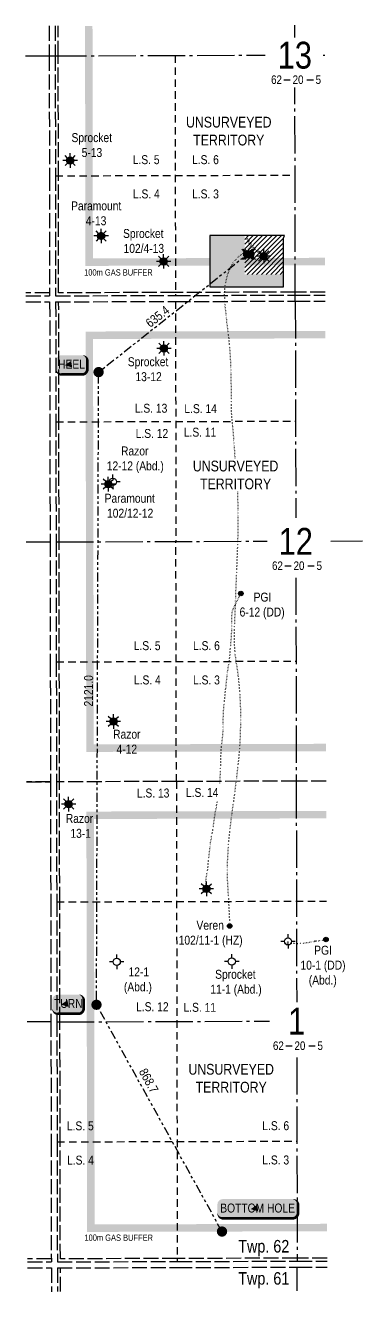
# Model space of a CAD drawing. Extents: x 504328 to 524869, y 6014084 to 6025549.
# Drawn here: x 515158 to 516287, y 6014084 to 6018327 of the extents above; entities that cross this region are included whole.
import ezdxf
from ezdxf.enums import TextEntityAlignment as Align

# ---------------------------------------------------------------- set-up
doc = ezdxf.new("R2010")
doc.units = 0
doc.header["$LTSCALE"] = 5
for name, pattern in [('foc-DOT', [1, 0.2, -0.8]), ('foc-DRILLPATH', [14.75, 6, -1.75, 1.75, -1.75, 1.75, -1.75]), ('foc-LSD', [8, 5, -3]), ('foc-QUARTERLINE', [33, 25, -3, 2, -3]), ('foc-UNSURVEYED', [12.5, 10, -2.5])]:
    doc.linetypes.add(name, pattern=pattern)
for name, color, linetype in [('10', 1, 'Continuous'), ('9', 3, 'Continuous'), ('AS-DRILL', 8, 'foc-DOT'), ('AS-DRILL-T', 8, 'Continuous'), ('AS-TARGET-GAS', 182, 'Continuous'), ('AS-TARGET-GAS-H', 181, 'Continuous'), ('C-WS-S', 8, 'Continuous'), ('CG-NOTES', 7, 'Continuous'), ('D-TXT', 6, 'Continuous'), ('F-WS-S', 8, 'Continuous'), ('L-BD', 7, 'Continuous'), ('L-MON', 1, 'Continuous'), ('L-SECLBL', 7, 'Continuous'), ('L-SECQ', 8, 'foc-QUARTERLINE'), ('L-SECTION-LSD', 7, 'foc-LSD'), ('L-UNS-T', 3, 'Continuous'), ('L-USEC', 7, 'foc-UNSURVEYED'), ('P-PDRILLPATH', 12, 'foc-DRILLPATH'), ('P-PROPOSED', 10, 'Continuous'), ('P-PROPOSED-EXISTING-H', 59, 'Continuous'), ('P-PROPOSED-H', 21, 'Continuous')]:
    doc.layers.add(name, color=color, linetype=linetype)
doc.layers.add('L-MON1', color=7, linetype='Continuous', lineweight=30, true_color=0x000000)
doc.styles.add('100L', font='ARIALN.TTF', dxfattribs={"height": 11})
doc.styles.add('80', font='ARIALN.TTF', dxfattribs={"height": 10})
doc.styles.add('80L', font='ARIALN.TTF', dxfattribs={"height": 10})
doc.styles.add('SIMPLEX', font='ARIALN.TTF')

# ---------------------------------------------------------------- blocks, each defined once
blk = doc.blocks.new('L-SECLBL')
at = {"layer": '9', "color": 7}
for p, q in [((-5.1, -27.8), (-12.3, -27.8)), ((20.7, -27.8), (13.5, -27.8))]:
    blk.add_line(p, q, dxfattribs=at)
at = {"layer": '10', "color": 2, "style": 'SIMPLEX'}
blk.add_attdef('SEC', text='', height=30, dxfattribs=at).set_placement((0, 0), align=Align.MIDDLE)
at = {"layer": '10', "color": 5, "style": '80L'}
blk.add_attdef('TWP', text='', height=9.5, dxfattribs=at).set_placement((-14.4, -27.4), align=Align.MIDDLE_RIGHT)
blk.add_attdef('RGE', text='', height=9.5, dxfattribs=at).set_placement((3.6, -27.4), align=Align.MIDDLE_CENTER)
blk.add_attdef('MER', text='', height=9.5, dxfattribs=at).set_placement((23.2, -27.4), align=Align.MIDDLE_LEFT)
blk = doc.blocks.new('GAS')
h = blk.add_hatch(color=255)
h.dxf.hatch_style = 1
edge = h.paths.add_edge_path()
edge.add_arc((0, 0), 0.9, 0, 360)
for p, q in [((-0.81, 0), (-1.62, 0)), ((-0.57, 0.57), (-1.14, 1.14)), ((0, 0.81), (0, 1.62)), ((0.57, 0.57), (1.14, 1.14)), ((1.62, 0), (0.81, 0)), ((-0.57, -0.57), (-1.14, -1.14)), ((0, -0.81), (0, -1.62)), ((1.14, -1.14), (0.57, -0.57))]:
    blk.add_line(p, q)
blk.add_circle((0, 0), 0.8)
blk = doc.blocks.new('BH-Existing')
at = {"layer": 'AS-DRILL-T'}
h = blk.add_hatch(color=256, dxfattribs=at)
h.dxf.hatch_style = 1
edge = h.paths.add_edge_path()
edge.add_arc((0, 0), 0.5, 0, 360)
blk.add_circle((0, 0), 0.5, dxfattribs=at)
blk = doc.blocks.new('GABD')
for p, q in [((-0.81, 0), (-1.62, 0)), ((0, 0.81), (0, 1.62)), ((1.62, 0), (0.81, 0)), ((0, -0.81), (0, -1.62))]:
    blk.add_line(p, q)
blk.add_circle((0, 0), 0.8)
blk = doc.blocks.new('WC')
at = {"layer": 'L-MON'}
h = blk.add_hatch(color=255, dxfattribs=at)
h.dxf.hatch_style = 1
edge = h.paths.add_edge_path()
edge.add_arc((0, 0), 0.9, 0, 360)
at = {"layer": 'L-MON', "color": 240, "flags": 128}
for points in [[(-0.62, 0.5), (-1.23, 1.12)], [(0.52, 0.61), (1.13, 1.21)], [(-1.18, -1.18), (-0.56, -0.57)], [(1.16, -1.18), (0.56, -0.57)]]:
    blk.add_lwpolyline(points, dxfattribs=at)
at = {"layer": 'L-MON', "color": 240}
for radius in [0.8, 0.373]:
    blk.add_circle((0, 0), radius, dxfattribs=at)
blk = doc.blocks.new('plbh')
at = {"layer": 'L-MON'}
h = blk.add_hatch(color=255, dxfattribs=at)
h.dxf.hatch_style = 1
edge = h.paths.add_edge_path()
edge.add_arc((0, 0), 1.16, 0, 360)
h = blk.add_hatch(color=256, dxfattribs=at)
h.dxf.hatch_style = 1
h.paths.add_polyline_path([(-0.96, 0, 1), (0.96, 0, 1)])
h.paths.add_polyline_path([(0.91, 0, -1), (-0.91, 0, -1)], flags=16)
h.paths.add_polyline_path([(0.45, 0, -1), (-0.45, 0, -1)], flags=0)
h = blk.add_hatch(color=256, dxfattribs=at)
h.dxf.hatch_style = 1
h.paths.add_polyline_path([(-0.45, 0, 1), (0.45, 0, 1)])
h.paths.add_polyline_path([(0.4, 0, -1), (-0.4, 0, -1)], flags=16)
at = {"layer": 'L-MON', "color": 240}
for radius in [0.96, 0.91, 0.45, 0.4]:
    blk.add_circle((0, 0), radius, dxfattribs=at)
blk = doc.blocks.new('*U579')
h = blk.add_hatch(color=255)
edge = h.paths.add_edge_path()
edge.add_line((-11.5, -11.5), (11.5, -11.5))
edge.add_arc((11.5, -5.5), 6, 270, 360)
edge.add_line((17.5, -5.5), (17.5, 4))
edge.add_arc((11.5, 4), 6, 0, 90)
edge.add_line((11.5, 10), (-11.5, 10))
edge.add_arc((-11.5, 4), 6, 90, 180)
edge.add_line((-17.5, 4), (-17.5, -5.5))
edge.add_arc((-11.5, -5.5), 6, 180, 270)
at = {"color": 14, "flags": 128}
blk.add_lwpolyline([(-11.5, -11.5, 3, 3, 0), (11.5, -11.5, 3, 3, 0.414214), (17.5, -5.5, 3, 3, 0), (17.5, 4, 3, 0, 0.414214), (11.5, 10, 0, 0, 0), (-11.5, 10, 0, 0, 0.414214), (-17.5, 4, 0, 0, 0), (-17.5, -5.5, 0, 3, 0.414214)], format="xyseb", close=True, dxfattribs=at)
blk.add_lwpolyline([(-7.8, -1.2, 0, 7.5, 0), (0, 0, 0, 0, 0)], format="xyseb", dxfattribs=at)
at = {"color": 14, "style": '80'}
blk.add_attdef('ENTER_TEXT_001', (-26.8, -4.9), '', height=10, dxfattribs=at)
blk = doc.blocks.new('*U580')
h = blk.add_hatch(color=255)
edge = h.paths.add_edge_path()
edge.add_line((-39, -11.5), (39, -11.5))
edge.add_arc((39, -5.5), 6, 270, 360)
edge.add_line((45, -5.5), (45, 4))
edge.add_arc((39, 4), 6, 0, 90)
edge.add_line((39, 10), (-39, 10))
edge.add_arc((-39, 4), 6, 90, 180)
edge.add_line((-45, 4), (-45, -5.5))
edge.add_arc((-39, -5.5), 6, 180, 270)
at = {"color": 14, "flags": 128}
blk.add_lwpolyline([(-39, -11.5, 3, 3, 0), (39, -11.5, 3, 3, 0.414214), (45, -5.5, 3, 3, 0), (45, 4, 3, 0, 0.414214), (39, 10, 0, 0, 0), (-39, 10, 0, 0, 0.414214), (-45, 4, 0, 0, 0), (-45, -5.5, 0, 3, 0.414214)], format="xyseb", close=True, dxfattribs=at)
blk.add_lwpolyline([(-7.8, -1.2, 0, 7.5, 0), (0, 0, 0, 0, 0)], format="xyseb", dxfattribs=at)
at = {"color": 14, "style": '80'}
blk.add_attdef('ENTER_TEXT_001', (-26.8, -4.9), '', height=10, dxfattribs=at)

msp = doc.modelspace()

# ---------------------------------------------------------------- hatches: boundary and pattern name
at = {"layer": 'AS-TARGET-GAS-H'}
h = msp.add_hatch(color=256, dxfattribs=at)
h.dxf.hatch_style = 1
h.paths.add_polyline_path([(516161.027, 6017523.501), (516160.978, 6017548.488), (515383.881, 6017546.379), (515382.507, 6018325.43), (515357.52, 6018325.386), (515358.939, 6017521.325)])
h = msp.add_hatch(color=256, dxfattribs=at)
h.dxf.hatch_style = 1
h.paths.add_polyline_path([(516164.136, 6015920.023), (515386.756, 6015917.919), (515384.358, 6017276.407), (516161.502, 6017278.516), (516161.453, 6017303.502), (515359.327, 6017301.325), (515361.813, 6015892.865), (516164.185, 6015895.037)])
h = msp.add_hatch(color=256, dxfattribs=at)
h.dxf.hatch_style = 1
h.paths.add_polyline_path([(516167.255, 6014311.645), (515389.598, 6014309.548), (515387.197, 6015668.036), (516164.621, 6015670.149), (516164.572, 6015695.136), (515362.166, 6015692.955), (515364.655, 6014284.494), (516167.303, 6014286.659)])
at = {"layer": 'P-PROPOSED-EXISTING-H'}
h = msp.add_hatch(dxfattribs=at)
h.set_pattern_fill('ANSI31', color=256, scale=3.498129, style=0)
h.set_pattern_definition([(45, (5223.478, -3200.219), (-7.85352313, 7.85352313), [])])
h.paths.add_polyline_path([(516022.029, 6017613.849), (516024.984, 6017622.936), (515892.049, 6017622.844), (515892.134, 6017492.919), (516022.035, 6017493.003)])
at = {"layer": 'P-PROPOSED-H'}
h = msp.add_hatch(color=256, dxfattribs=at)
h.dxf.hatch_style = 1
h.paths.add_polyline_path([(515892.049, 6017622.844), (515774.735, 6017622.763), (515774.847, 6017451.206), (516022.036, 6017451.376), (516022.035, 6017493.003), (515892.134, 6017492.919)])

# ---------------------------------------------------------------- linework, layer by layer
at = {"layer": 'AS-DRILL', "flags": 128}
for points in [[(515955.436, 6017554.264), (515955.436, 6017554.264), (515955.506, 6017554.194), (515955.576, 6017554.164), (515955.857, 6017553.995), (515956.057, 6017553.705), (515956.198, 6017553.465), (515956.358, 6017553.256), (515956.529, 6017553.046), (515956.599, 6017552.886), (515956.699, 6017552.616), (515956.79, 6017552.386), (515956.95, 6017552.107), (515957.181, 6017551.757), (515957.402, 6017551.358), (515957.613, 6017550.948), (515957.853, 6017550.539), (515958.144, 6017550.079), (515958.435, 6017549.58), (515958.766, 6017549.11), (515959.117, 6017548.681), (515959.628, 6017548.072), (515959.078, 6017548.171), (515957.926, 6017549.009), (515956.354, 6017550.386), (515954.741, 6017551.782), (515953.168, 6017553.199), (515951.596, 6017554.507), (515950.054, 6017555.724), (515948.531, 6017556.881), (515946.979, 6017558.058), (515945.417, 6017559.355), (515943.874, 6017560.742), (515942.301, 6017562.189), (515940.638, 6017563.606), (515939.006, 6017564.852), (515937.484, 6017565.989), (515936.212, 6017567.057), (515935.08, 6017568.115), (515934.118, 6017568.913), (515933.337, 6017569.652), (515932.455, 6017570.6), (515931.503, 6017571.658), (515930.601, 6017572.706), (515929.739, 6017573.725), (515929.007, 6017574.653), (515928.396, 6017575.462), (515927.734, 6017576.231), (515926.993, 6017577.109), (515926.301, 6017578.058), (515925.719, 6017578.847), (515925.158, 6017579.546), (515924.347, 6017580.334), (515923.295, 6017581.162), (515922.334, 6017581.881), (515921.482, 6017582.519), (515920.701, 6017583.197), (515920.18, 6017583.826), (515919.679, 6017584.395), (515919.058, 6017584.954), (515918.377, 6017585.603), (515917.665, 6017586.512), (515916.873, 6017587.48), (515916.192, 6017588.189), (515915.63, 6017588.888), (515914.989, 6017589.707), (515914.187, 6017590.555), (515913.276, 6017591.293), (515912.325, 6017591.921), (515911.323, 6017592.489), (515910.272, 6017593.017), (515909.522, 6017593.456), (515908.84, 6017594.015), (515907.959, 6017594.823), (515907.107, 6017596.011), (515905.341, 6017599.248), (515904.427, 6017601.006), (515903.584, 6017602.725), (515902.781, 6017604.503), (515901.947, 6017606.462), (515901.123, 6017608.29), (515900.36, 6017609.869), (515899.728, 6017611.297), (515898.973, 6017613.716), (515898.831, 6017614.516), (515898.78, 6017615.136), (515898.779, 6017615.745), (515899.018, 6017616.046), (515899.88, 6017615.368), (515901.664, 6017613.311), (515904.2, 6017609.936), (515907.059, 6017605.551), (515909.678, 6017600.556), (515911.548, 6017595.28), (515912.038, 6017590.151), (515910.318, 6017584.997), (515906.257, 6017580), (515900.147, 6017574.918), (515892.708, 6017569.034), (515889.214, 6017566.067), (515885.24, 6017562.739), (515883.952, 6017561.687), (515874.907, 6017554.249), (515865.642, 6017546.042), (515855.363, 6017534.972), (515845.722, 6017520.183), (515837.975, 6017502.528), (515833.242, 6017488.619), (515830.56, 6017478.984), (515827.426, 6017465.388), (515825.349, 6017453.384), (515823.973, 6017440.961), (515823.369, 6017427.27), (515824.55, 6017400.582), (515825.448, 6017391.284), (515825.693, 6017388.854), (515828.362, 6017362.989), (515831.276, 6017334.904), (515832.324, 6017325.416), (515833.533, 6017315.499), (515834.639, 6017307.021), (515838.293, 6017278.598), (515841.028, 6017249.723), (515842.953, 6017220.736), (515844.488, 6017192.419), (515845.553, 6017163.491), (515846.271, 6017106.612), (515846.136, 6017078.191), (515846.26, 6017049.981), (515847.456, 6017020.494), (515850.05, 6016992.148), (515852.984, 6016963.724), (515855.178, 6016935.428), (515857.002, 6016907.151), (515858.915, 6016879.485), (515861.018, 6016851.649), (515863.586, 6016821.473), (515865.851, 6016792.827), (515867.284, 6016764.68), (515868.269, 6016736.022), (515869.043, 6016708.013), (515869.416, 6016680.044), (515869.182, 6016650.603), (515868.688, 6016621.192), (515867.913, 6016592.56), (515866.797, 6016564.398), (515865.682, 6016535.646), (515864.646, 6016507.133), (515863.529, 6016479.621), (515862.275, 6016450.168), (515861.19, 6016421.536), (515860.334, 6016393.104), (515859.288, 6016365.042), (515857.834, 6016335.599), (515856.738, 6016307.347), (515856.383, 6016278.346), (515857.108, 6016249.797), (515859.081, 6016221.831), (515862.986, 6016192.978), (515867.53, 6016164.637), (515871.114, 6016136.614), (515873.638, 6016108.028), (515875.603, 6016079.392), (515877.128, 6016050.785), (515877.801, 6016022.646), (515877.677, 6015993.505), (515877.131, 6015965.044), (515876.126, 6015936.372), (515874.529, 6015908.469), (515872.284, 6015880.014), (515869.529, 6015851.099), (515866.363, 6015822.833), (515862.747, 6015794.415), (515859.251, 6015766.029), (515855.566, 6015737.461), (515851.58, 6015709.074), (515847.785, 6015680.566), (515844.328, 6015652.489), (515840.961, 6015624.813), (515838.066, 6015595.927), (515835.961, 6015567.183), (515834.235, 6015539.179), (515833.028, 6015511.267), (515832.883, 6015482.626), (515834.1, 6015452.788), (515835.854, 6015424.392), (515837.568, 6015395.835), (515840.641, 6015331.88), (515841.563, 6015309.562)], [(515763.708, 6015434.12), (515763.708, 6015434.12), (515763.698, 6015434.19), (515763.538, 6015434.279), (515763.229, 6015434.039), (515763.019, 6015433.819), (515762.819, 6015433.678), (515762.619, 6015433.588), (515762.34, 6015433.487), (515762, 6015433.406), (515761.67, 6015433.316), (515761.43, 6015433.256), (515761.16, 6015433.215), (515761.04, 6015433.205), (515760.87, 6015433.194), (515760.71, 6015433.234), (515760.59, 6015433.424), (515760.499, 6015433.844), (515760.438, 6015434.524), (515760.426, 6015435.424), (515760.474, 6015436.544), (515760.582, 6015437.834), (515760.759, 6015439.254), (515761.143, 6015442.535), (515761.435, 6015446.456), (515761.627, 6015451.016), (515761.857, 6015456.256), (515762.266, 6015462.137), (515762.964, 6015468.528), (515763.961, 6015475.5), (515765.217, 6015483.123), (515766.752, 6015491.306), (515768.156, 6015499.808), (515769.209, 6015509.06), (515770.031, 6015518.692), (515770.862, 6015528.474), (515771.914, 6015538.486), (515773.185, 6015548.688), (515774.446, 6015558.881), (515775.637, 6015569.033), (515776.778, 6015579.175), (515777.338, 6015584.126), (515777.889, 6015588.987), (515779.182, 6015598.51), (515780.825, 6015607.513), (515782.538, 6015616.366), (515784.251, 6015625.459), (515785.824, 6015634.692), (515787.157, 6015643.775), (515788.36, 6015652.877), (515789.543, 6015662.21), (515790.805, 6015671.442), (515792.228, 6015680.765), (515793.72, 6015690.338), (515795.392, 6015700.181), (515797.294, 6015709.744), (515799.127, 6015719.028), (515800.81, 6015728.101), (515802.513, 6015737.154), (515804.106, 6015746.187), (515805.449, 6015755.35), (515806.572, 6015764.592), (515807.584, 6015773.934), (515808.457, 6015783.146), (515809.191, 6015791.887), (515809.764, 6015800.678), (515810.158, 6015809.379), (515810.462, 6015817.84), (515810.687, 6015826), (515810.981, 6015834.501), (515811.384, 6015843.572), (515811.727, 6015852.642), (515811.859, 6015862.213), (515811.92, 6015872.383), (515812.371, 6015882.654), (515813.062, 6015892.875), (515813.763, 6015903.116), (515814.793, 6015913.678), (515816.063, 6015924.631), (515817.213, 6015935.303), (515818.164, 6015945.575), (515818.965, 6015955.566), (515819.677, 6015965.158), (515820.16, 6015974.409), (515820.393, 6015983.499), (515820.387, 6015992.259), (515820.359, 6016001.649), (515820.44, 6016011.62), (515820.772, 6016021.6), (515821.343, 6016031.591), (515822.054, 6016041.703), (515822.896, 6016051.724), (515823.938, 6016061.406), (515825.05, 6016070.839), (515825.902, 6016080.18), (515826.725, 6016089.492), (515827.798, 6016098.714), (515829, 6016108.086), (515830.022, 6016117.708), (515830.954, 6016127.7), (515832.125, 6016137.972), (515833.365, 6016148.485), (515834.565, 6016159.207), (515836.065, 6016169.92), (515837.926, 6016180.263), (515839.648, 6016189.977), (515840.791, 6016198.869), (515841.595, 6016207.57), (515842.398, 6016216.432), (515843.141, 6016225.403), (515843.764, 6016234.655), (515844.487, 6016243.786), (515845.26, 6016252.828), (515846.163, 6016261.929), (515847.036, 6016270.981), (515847.649, 6016280.112), (515848.142, 6016289.223), (515848.676, 6016297.974), (515849.13, 6016306.615), (515849.324, 6016315.025), (515849.238, 6016323.425), (515848.973, 6016331.805), (515848.788, 6016339.915), (515848.983, 6016348.065), (515849.757, 6016356.567), (515851.451, 6016364.91), (515853.947, 6016372.525), (515856.824, 6016379.45), (515859.652, 6016385.565), (515861.177, 6016388.718), (515862.761, 6016391.791), (515864.295, 6016394.744), (515865.72, 6016397.537), (515867.125, 6016400.279), (515868.51, 6016403.022), (515869.925, 6016405.775), (515871.28, 6016408.487), (515872.027, 6016409.969), (515873.362, 6016412.621), (515874.408, 6016414.733), (515874.677, 6016415.284), (515876.012, 6016417.956), (515876.51, 6016418.917), (515878.921, 6016423.612)], [(516036.925, 6015257.947), (516036.925, 6015257.947), (516036.845, 6015257.647), (516036.218, 6015256.116), (516035.223, 6015253.674), (516033.627, 6015251.661), (516031.247, 6015251.266), (516030.167, 6015251.274), (516030.097, 6015251.274), (516029.977, 6015251.284), (516029.877, 6015251.254), (516029.948, 6015251.224), (516030.238, 6015251.215), (516030.927, 6015251.286), (516031.997, 6015251.498), (516033.206, 6015251.77), (516034.446, 6015252.053), (516035.715, 6015252.305), (516037.065, 6015252.488), (516038.525, 6015252.59), (516040.115, 6015252.624), (516041.835, 6015252.617), (516043.615, 6015252.57), (516045.585, 6015252.484), (516047.235, 6015252.387), (516049.126, 6015252.231), (516051.126, 6015252.055), (516053.226, 6015251.879), (516055.506, 6015251.723), (516058.007, 6015251.548), (516060.637, 6015251.323), (516063.378, 6015251.109), (516066.318, 6015250.984), (516069.318, 6015251.02), (516072.378, 6015251.156), (516075.527, 6015251.332), (516078.797, 6015251.478), (516082.087, 6015251.685), (516086.266, 6015252.033), (516089.655, 6015252.39), (516093.144, 6015252.886), (516096.783, 6015253.453), (516104.351, 6015254.698), (516108.389, 6015255.426), (516112.498, 6015256.174), (516116.726, 6015256.912), (516121.075, 6015257.57), (516125.564, 6015258.129), (516129.953, 6015258.637), (516124.622, 6015259.167), (516139.211, 6015259.785), (516143.599, 6015260.484), (516147.798, 6015261.202), (516151.157, 6015261.789), (516154.696, 6015262.435), (516164.112, 6015264.194)]]:
    msp.add_lwpolyline(points, dxfattribs=at)
at = {"layer": 'L-MON1', "color": 1}
for centre in [(515895.515, 6017560.071), (515900.435, 6017560.072), (515905.355, 6017560.072), (515910.275, 6017560.073)]:
    msp.add_circle(centre, 0.858, dxfattribs=at)
at = {"layer": 'L-SECQ', "flags": 128}
for points in [[(516059.601, 6018286.077), (516059.521, 6018327.397)], [(515157.803, 6018225.144), (515237.643, 6018225.228)], [(515237.643, 6018225.228), (515960.713, 6018227.191)], [(516154.411, 6018227.717), (516159.661, 6018227.732)], [(516061.312, 6017403.177), (516059.926, 6018118.537)], [(516061.312, 6017403.177), (516062.719, 6016677.261)], [(515160.679, 6016596.555), (515240.519, 6016596.771)], [(515260.625, 6016596.826), (515967.399, 6016598.74)], [(516180.333, 6016599.317), (516286.656, 6016599.605)], [(516063.108, 6016476.644), (516064.43, 6015794.82)], [(516064.43, 6015794.82), (516065.86, 6015054.1)], [(515243.356, 6014988.42), (515163.519, 6014988.337)], [(515263.463, 6014988.455), (515975.47, 6014990.388)], [(516067.745, 6014086.619), (516067.59, 6014166.337)]]:
    msp.add_lwpolyline(points, dxfattribs=at)
at = {"layer": 'L-SECTION-LSD', "flags": 128}
for points in [[(515658.732, 6018226.362), (515660.2, 6017422.196)], [(515258.459, 6017823.17), (516060.486, 6017825.372)], [(515660.254, 6017402.089), (515661.748, 6016597.912)], [(515259.915, 6016998.913), (516062.092, 6017001.088)], [(515663.233, 6015793.734), (515661.748, 6016597.912)], [(515261.335, 6016194.718), (516063.65, 6016196.9)], [(515663.233, 6015793.734), (515666.196, 6014185.362)], [(515262.753, 6015390.542), (516165.158, 6015392.993)], [(515264.174, 6014586.352), (516066.759, 6014588.528)]]:
    msp.add_lwpolyline(points, dxfattribs=at)
at = {"layer": 'L-USEC'}
for p, q in [((515237.467, 6018325.155), (515237.643, 6018225.228)), ((515257.574, 6018325.209), (515257.75, 6018225.263)), ((515267.802, 6018225.309), (515267.626, 6018325.237)), ((515237.643, 6018225.228), (515238.353, 6017823.135)), ((515257.75, 6018225.263), (515258.459, 6017823.17)), ((515268.512, 6017823.216), (515267.802, 6018225.309)), ((515238.353, 6017823.135), (515239.062, 6017421.052)), ((515258.459, 6017823.17), (515259.169, 6017421.107)), ((515269.204, 6017431.186), (515268.512, 6017823.216)), ((515239.045, 6017431.104), (515159.206, 6017431.021)), ((515660.198, 6017432.247), (515269.204, 6017431.186)), ((516061.254, 6017433.336), (515660.198, 6017432.247)), ((516161.201, 6017433.607), (516061.254, 6017433.336)), ((515159.223, 6017420.969), (515239.062, 6017421.052)), ((515159.259, 6017400.862), (515239.098, 6017400.945)), ((515239.098, 6017400.945), (515239.808, 6016998.858)), ((515259.169, 6017421.107), (515660.2, 6017422.196)), ((515259.204, 6017401.001), (515660.254, 6017402.089)), ((515259.204, 6017401.001), (515259.915, 6016998.894)), ((515269.968, 6016998.94), (515269.256, 6017401.028)), ((515660.2, 6017422.196), (516061.273, 6017423.283)), ((515660.254, 6017402.089), (516061.312, 6017403.177)), ((516061.258, 6017423.283), (516161.22, 6017423.554)), ((516061.312, 6017403.177), (516161.259, 6017403.448)), ((515239.808, 6016998.858), (515240.519, 6016596.77)), ((515259.915, 6016998.894), (515260.625, 6016596.806)), ((515270.678, 6016596.853), (515269.968, 6016998.94)), ((515240.519, 6016596.77), (515241.229, 6016194.682)), ((515260.625, 6016596.806), (515261.335, 6016194.718)), ((515271.387, 6016194.765), (515270.678, 6016596.853)), ((515241.229, 6016194.682), (515241.937, 6015792.594)), ((515261.335, 6016194.718), (515262.044, 6015792.629)), ((515272.096, 6015792.675), (515271.387, 6016194.765)), ((515241.937, 6015792.594), (515162.099, 6015792.511)), ((515162.099, 6015792.511), (515241.937, 6015792.594)), ((515241.937, 6015792.594), (515242.647, 6015390.506)), ((515663.233, 6015793.734), (515262.043, 6015792.648)), ((515262.044, 6015792.629), (515262.753, 6015390.542)), ((515272.806, 6015390.59), (515272.096, 6015792.675)), ((516064.43, 6015794.82), (515663.233, 6015793.734)), ((516164.378, 6015795.091), (516064.43, 6015794.82)), ((515242.647, 6015390.506), (515243.356, 6014988.42)), ((515262.753, 6015390.542), (515263.463, 6014988.455)), ((515273.515, 6014988.501), (515272.806, 6015390.59)), ((515243.356, 6014988.42), (515244.068, 6014586.317)), ((515263.463, 6014988.455), (515264.174, 6014586.352)), ((515274.227, 6014586.398), (515273.515, 6014988.501)), ((515244.068, 6014586.317), (515244.78, 6014184.224)), ((515264.174, 6014586.352), (515264.886, 6014184.278)), ((515274.921, 6014194.357), (515274.227, 6014586.398)), ((515244.762, 6014194.277), (515164.921, 6014194.196)), ((515164.949, 6014184.143), (515244.78, 6014184.224)), ((515165.003, 6014164.037), (515244.815, 6014164.118)), ((515244.815, 6014164.118), (515244.956, 6014084.274)), ((515264.886, 6014184.278), (515666.196, 6014185.362)), ((515264.921, 6014164.172), (515666.25, 6014165.255)), ((515264.921, 6014164.172), (515265.062, 6014084.332)), ((515666.194, 6014195.414), (515274.921, 6014194.357)), ((515275.115, 6014084.36), (515274.973, 6014164.199)), ((516067.531, 6014196.495), (515666.194, 6014195.414)), ((515666.196, 6014185.362), (516067.536, 6014186.443)), ((515666.25, 6014165.255), (516067.59, 6014166.337)), ((516167.478, 6014196.765), (516067.531, 6014196.495)), ((516067.536, 6014186.443), (516167.497, 6014186.712)), ((516067.59, 6014166.337), (516167.536, 6014166.606))]:
    msp.add_line(p, q, dxfattribs=at)
at = {"layer": 'P-PDRILLPATH', "flags": 128}
msp.add_lwpolyline([(515815.934, 6014285.722), (515395.937, 6015045.629), (515402.94, 6017165.444), (515900.529, 6017560.084)], dxfattribs=at)
at = {"layer": 'P-PROPOSED', "flags": 128}
msp.add_lwpolyline([(516024.977, 6017622.936), (515774.735, 6017622.763), (515774.847, 6017451.206), (516022.036, 6017451.376), (516022.035, 6017493.003), (516022.029, 6017613.849), (516024.977, 6017622.936)], dxfattribs=at)

# ---------------------------------------------------------------- block references
at = {"layer": 'AS-DRILL-T', "xscale": 14.99198054999998, "yscale": 14.99198054999998, "zscale": 14.99198054999998}
for p in [(515878.921, 6016423.612), (515841.563, 6015309.562), (516164.112, 6015264.194)]:
    msp.add_blockref('BH-Existing', p, dxfattribs=at)
at = {"layer": 'C-WS-S', "color": 90, "xscale": 14.99198054999998, "yscale": 14.99198054999998, "zscale": 14.99198054999998}
msp.add_blockref('GAS', (515955.436, 6017554.264), dxfattribs=at)
at = {"layer": 'CG-NOTES'}
ref = msp.add_blockref('*U579', (515312.934, 6017191.968), dxfattribs=dict(at, xscale=2.998396109999996, yscale=2.998396109999996, zscale=2.998396109999996))
ref.add_attrib('ENTER_TEXT_001', 'HEEL', (515267.406, 6017176.976), dxfattribs={"layer": '0', "color": 14, "height": 29.984, "style": '80'})
ref = msp.add_blockref('*U579', (515300.56, 6015049.744), dxfattribs=dict(at, xscale=2.998396109999996, yscale=2.998396109999996, zscale=2.998396109999996))
ref.add_attrib('ENTER_TEXT_001', 'TURN', (515253.887, 6015035.007), dxfattribs={"layer": '0', "color": 14, "height": 29.984, "style": '80'})
ref = msp.add_blockref('*U580', (515935.482, 6014364.508), dxfattribs=dict(at, xscale=2.998396109999996, yscale=2.998396109999996, zscale=2.998396109999996))
ref.add_attrib('ENTER_TEXT_001', 'BOTTOM HOLE', (515810.116, 6014349.505), dxfattribs={"layer": '0', "color": 14, "height": 29.98396, "style": '80'})
at = {"layer": 'F-WS-S', "xscale": 14.99198054999998, "yscale": 14.99198054999998, "zscale": 14.99198054999998}
for name, p in [('GAS', (515307.643, 6017874.298)), ('GAS', (515411.349, 6017621.52)), ('GAS', (515620.582, 6017536.368)), ('GABD', (515450.669, 6016797.796)), ('GABD', (516036.925, 6015257.947)), ('GABD', (515463.64, 6015189.557)), ('GABD', (515848.625, 6015190.604))]:
    msp.add_blockref(name, p, dxfattribs=at)
at = {"layer": 'F-WS-S', "color": 90, "linetype": 'Continuous', "xscale": 14.99198054999998, "yscale": 14.99198054999998, "zscale": 14.99198054999998}
for p in [(515621.702, 6017244.959), (515435.473, 6016789.869), (515452.373, 6015994.669), (515302.561, 6015718.011), (515763.698, 6015434.19)]:
    msp.add_blockref('GAS', p, dxfattribs=at)
at = {"layer": 'L-MON', "color": 90, "xscale": 14.99198054999998, "yscale": 14.99198054999998, "zscale": 14.99198054999998}
for p in [(515900.529, 6017560.084), (515905.446, 6017560.087), (515910.364, 6017560.09)]:
    msp.add_blockref('WC', p, dxfattribs=at)
at = {"layer": 'L-MON', "xscale": 14.99198054999998, "yscale": 14.99198054999998, "zscale": 14.99198054999998}
for p in [(515402.94, 6017165.444), (515395.937, 6015045.629), (515815.934, 6014285.722)]:
    msp.add_blockref('plbh', p, dxfattribs=at)
at = {"layer": 'L-SECLBL', "xscale": 2.998396109999996, "yscale": 2.998396109999996, "zscale": 2.998396109999996}
for p, values in [((516059.715, 6018227.46), {'SEC': '13', 'TWP': '62', 'RGE': '20', 'MER': '5'}), ((516062.871, 6016598.999), {'SEC': '12', 'TWP': '62', 'RGE': '20', 'MER': '5'}), ((516065.983, 6014990.633), {'SEC': '1', 'TWP': '62', 'RGE': '20', 'MER': '5'})]:
    msp.add_blockref('L-SECLBL', p, dxfattribs=at).add_auto_attribs(values)

# ---------------------------------------------------------------- texts
at = {"layer": 'AS-DRILL-T', "attachment_point": 1, "style": '80L'}
for s, width, gutter_width, insert, char_height in [('\\pi49.85048;Razor\\P\\pi1.99068;12-12 (Abd.)', 189.14153, 149.92, (515428.257, 6016916.222), 29.98396), ('\\pi-5.99618;Paramount\\P\\pi1.99068;102/12-12', 153.18532, 149.92, (515429.192, 6016757.756), 29.98396), ('\\pi62.25285;PGI\\P\\pi15.27809;6-12 (DD)', 178.05959, 150, (515859.565, 6016426.563), 30), ('\\pi2.76205;Razor\\P\\pi14.21567;4-12', 94.96465, 149.92, (515448.86, 6015967.155), 29.98396), ('\\pi2.76205;Razor\\P\\pi18.13241;13-1', 94.96465, 149.92, (515290.489, 6015684.989), 29.98396), ('\\pi61.50061;Veren\\P\\pi1.99175;102/11-1 (HZ)', 212.12128, 150, (515668.985, 6015327.079), 30), ('\\pi16.52247;12-1\\P\\pi1.18279;(Abd.)', 91.74479, 149.92, (515486.548, 6015170.594), 29.98396), ('\\pi18.1178;Sprocket\\P\\pi1.99068;11-1 (Abd.)', 170.03851, 149.92, (515774.899, 6015162.706), 29.98396)]:
    msp.add_mtext_dynamic_manual_height_columns(s, width=width, gutter_width=gutter_width, heights=[0], dxfattribs=dict(at, insert=insert, char_height=char_height))
at = {"layer": 'AS-TARGET-GAS', "char_height": 20.98877, "attachment_point": 1, "style": '80L'}
for insert in [(515354.48, 6017509.96), (515355.494, 6014275.701)]:
    msp.add_mtext_dynamic_manual_height_columns('100m GAS BUFFER', width=262.91519, gutter_width=142.424, heights=[0], dxfattribs=dict(at, insert=insert))
at = {"layer": 'D-TXT', "color": 3, "char_height": 41.9775, "attachment_point": 1, "style": '80L'}
for s, insert in [('Twp. 62', (515870.178, 6014257.473)), ('Twp. 61', (515870.178, 6014149.785))]:
    msp.add_mtext_dynamic_manual_height_columns(s, width=304.02356, gutter_width=142.424, heights=[0], dxfattribs=dict(at, insert=insert))
at = {"layer": 'F-WS-S', "char_height": 29.98396, "attachment_point": 1, "style": '80L'}
for s, width, insert in [('\\pi0.92713;Sprocket\\P\\pi34.96077;5-13', 135.65718, (515311.334, 6017966.168)), ('\\pi-14.76025;Paramount\\P\\pi34.4699;4-13', 135.65718, (515325.698, 6017737.545)), ('\\pi0.92713;Sprocket\\P\\pi2.68608;102/4-13', 135.65718, (515483.799, 6017644.977)), ('\\pi0.92713;Sprocket\\P\\pi26.65689;13-12', 135.65718, (515499.715, 6017215.107)), ('\\pi47.71315;PGI\\P\\pi1.99068;10-1 (DD)\\P\\pi29.78618;(Abd.)', 148.95156, (516076.643, 6015243.324))]:
    msp.add_mtext_dynamic_manual_height_columns(s, width=width, gutter_width=149.92, heights=[0], dxfattribs=dict(at, insert=insert))
at = {"layer": 'L-BD', "style": '80L'}
for s, rotation, p in [('635.4', 38.4181, (515600.088, 6017351.684)), ('2121.0', 89.8107, (515369.428, 6016097.474)), ('868.7', 298.9292, (515570.761, 6014791.303))]:
    msp.add_text(s, height=29.984, rotation=rotation, dxfattribs=at).set_placement(p, align=Align.MIDDLE)
at = {"layer": 'L-SECTION-LSD', "style": '100L'}
for s, p in [('L.S. 5', (515296.717, 6014624.909)), ('L.S. 4', (515297.399, 6014510.117))]:
    msp.add_text(s, height=29.984, dxfattribs=at).set_placement(p)
at = {"layer": 'L-UNS-T', "color": 3, "insert": (515838.658, 6017972.711), "char_height": 35.98075, "attachment_point": 5, "style": '80L'}
msp.add_mtext_dynamic_manual_height_columns('UNSURVEYED TERRITORY', width=284.27888, gutter_width=106.818, heights=[0], dxfattribs=at)

# ---------------------------------------------------------------- next in the draw order: texts
at = {"layer": 'L-SECTION-LSD', "attachment_point": 1, "style": '100L', "bg_fill": 3, "box_fill_scale": 1.5, "bg_fill_color": 256, "bg_fill_transparency": 0}
for s, width, insert, char_height in [('\\pi5.27291;L.S. 5', 91.15467, (515511.914, 6017892.255), 29.98396), ('L.S. 6', 91.40051, (515715.684, 6017892.255), 29.984), ('\\pi5.95483;L.S. 4', 91.5707, (515511.914, 6017777.463), 29.98396), ('L.S. 3', 91.07902, (515715.684, 6017777.463), 29.984), ('\\pi5.66334;L.S. 13', 110.44358, (515518.44, 6017059.371), 29.98396), ('\\pi6.67948;L.S. 12', 111.27565, (515520.309, 6016974.933), 29.98396), ('L.S. 11', 109.29003, (515688.1, 6016979.14), 29.984), ('\\pi5.27291;L.S. 5', 91.15467, (515515.219, 6016263.789), 29.98396), ('L.S. 6', 91.40051, (515718.988, 6016263.789), 29.984), ('\\pi5.95483;L.S. 4', 91.5707, (515515.219, 6016148.996), 29.98396), ('L.S. 3', 91.07902, (515718.988, 6016148.996), 29.984), ('\\pi2.75419;L.S. 13', 107.53443, (515528.295, 6015770.071), 29.98396), ('L.S. 14', 107.47307, (515695.166, 6015771.884), 29.984), ('\\pi2.75419;L.S. 12', 107.35035, (515525.712, 6015054.049), 29.98396), ('L.S. 11', 102.80981, (515687.117, 6015051.969), 29.984), ('L.S. 6', 91.40051, (515950.867, 6014655.425), 29.984), ('L.S. 3', 91.07902, (515950.867, 6014540.632), 29.984)]:
    msp.add_mtext_dynamic_manual_height_columns(s, width=width, gutter_width=164.912, heights=[0], dxfattribs=dict(at, insert=insert, char_height=char_height))
at = {"layer": 'L-UNS-T', "color": 3, "char_height": 35.98075, "attachment_point": 5, "style": '80L', "bg_fill": 3, "box_fill_scale": 1.15, "bg_fill_color": 256, "bg_fill_true_color": 256, "bg_fill_transparency": 0}
for insert in [(515861.499, 6016820.546), (515846.691, 6014799.276)]:
    msp.add_mtext_dynamic_manual_height_columns('UNSURVEYED TERRITORY', width=284.27888, gutter_width=106.818, heights=[0], dxfattribs=dict(at, insert=insert))

# ---------------------------------------------------------------- next in the draw order: linework, layer by layer
at = {"layer": 'L-SECQ', "flags": 128}
msp.add_lwpolyline([(516066.217, 6014869.444), (516067.536, 6014186.443)], dxfattribs=at)

# ---------------------------------------------------------------- next in the draw order: texts
at = {"layer": 'L-SECTION-LSD', "insert": (515689.973, 6017057.97), "char_height": 29.984, "attachment_point": 1, "style": '100L', "bg_fill": 3, "box_fill_scale": 1.5, "bg_fill_color": 256, "bg_fill_transparency": 0}
msp.add_mtext_dynamic_manual_height_columns('L.S. 14', width=110.93526, gutter_width=164.912, heights=[0], dxfattribs=at)

doc.saveas('drawing.dxf')
